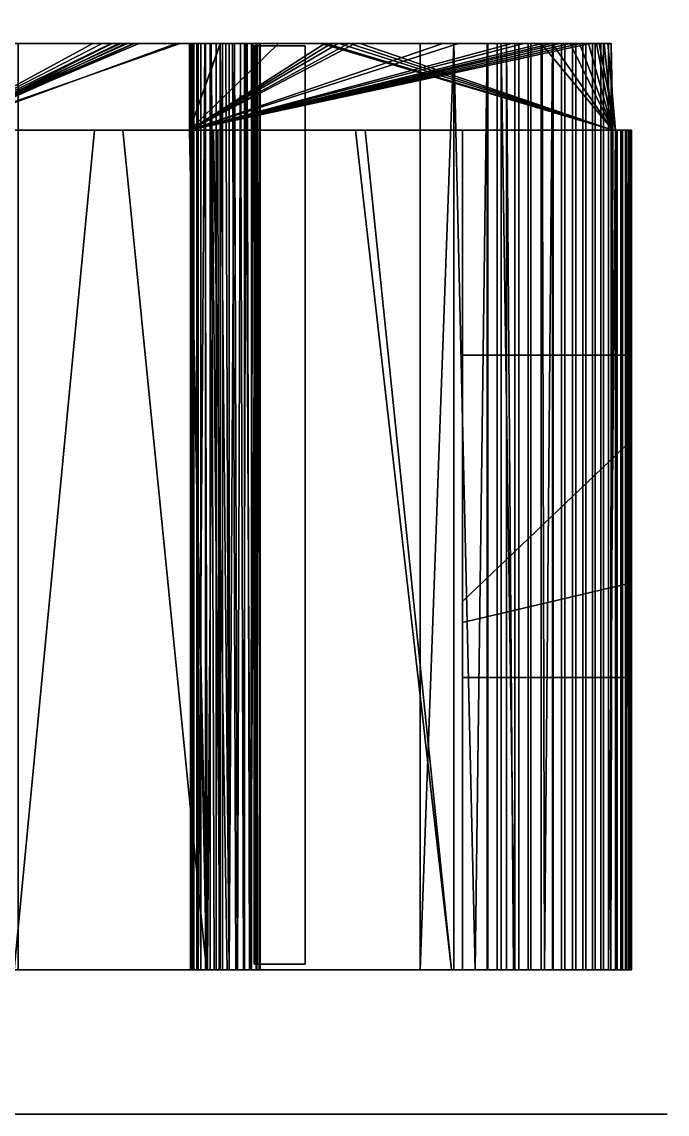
# Model space of a CAD drawing. Extents: x -4 to 3.85, y -0.1 to 4.4.
# Drawn here: x 2.508 to 3.849, y -0.1 to 2.171 of the extents above; entities that cross this region are included whole.
import ezdxf

# ---------------------------------------------------------------- set-up
doc = ezdxf.new("R2010")
doc.units = 0
for name, color, linetype in [('BOOLE-SD', 252, 'CONTINUOUS'), ('MODUL.1', 252, 'CONTINUOUS'), ('W_RFEL', 7, 'CONTINUOUS'), ('W_RFEL.1', 7, 'CONTINUOUS')]:
    doc.layers.add(name, color=color, linetype=linetype)

msp = doc.modelspace()

# ---------------------------------------------------------------- linework, layer by layer
at = {"layer": 'MODUL.1'}
for points in [[(-3.4508, -0.1, 2.35), (3.4492, -0.1, 2.35), (3.4883, -0.1, 2.3481), (3.5264, -0.1, 2.3425), (3.5633, -0.1, 2.3333), (3.5987, -0.1, 2.3208), (3.6326, -0.1, 2.3052), (3.6647, -0.1, 2.2865), (3.6949, -0.1, 2.2651), (3.7229, -0.1, 2.2411), (3.7486, -0.1, 2.2146), (3.7718, -0.1, 2.1858), (3.7923, -0.1, 2.155), (3.8099, -0.1, 2.1223), (3.8246, -0.1, 2.0879), (3.8359, -0.1, 2.052), (3.8439, -0.1, 2.0147), (3.8473, -0.1, 1.9891), (3.8492, -0.1, 1.95), (3.8492, -0.1, -1.95), (3.8473, -0.1, -1.9891), (3.8417, -0.1, -2.0272), (3.8325, -0.1, -2.0641), (3.82, -0.1, -2.0996), (3.8044, -0.1, -2.1334), (3.7857, -0.1, -2.1655), (3.7643, -0.1, -2.1957), (3.7403, -0.1, -2.2237), (3.7138, -0.1, -2.2494), (3.685, -0.1, -2.2726), (3.6542, -0.1, -2.2931), (3.6215, -0.1, -2.3107), (3.5871, -0.1, -2.3254), (3.5511, -0.1, -2.3367), (3.5139, -0.1, -2.3447), (3.4883, -0.1, -2.3481), (3.4492, -0.1, -2.35), (-3.4508, -0.1, -2.35)], [(3.4492, -0.1, -2.35)]]:
    msp.add_polyline3d(points, dxfattribs=at)

# ---------------------------------------------------------------- meshes
at = {"layer": 'BOOLE-SD'}
mesh = msp.add_polyface(dxfattribs=at)
corners = [(0.1681, 0.6648, -2.5), (0.0344, 0.6343, -2.5), (2.4642, 0, -2.5), (0.2868, 0.7334, -2.5), (0.3801, 0.8339, -2.5), (0.4396, 0.9574, -2.5), (0.46, 1.093, -2.5), (0.4396, 1.2286, -2.5), (2.4642, 0, -2.35), (2.4642, 0.2, -2.35), (2.4642, 4.4, -2.5), (2.5, 0.2, -2.2741), (2.5, 2.1263, -2.2741), (2.4809, 2.1263, -2.2741), (2.4658, 0.2, -2.2741), (2.8618, 0.2, -2.2602), (2.8618, 2.1263, -2.2602), (2.48, 1.9462, -1.9989), (2.4734, 0.2, -1.9989), (2.4679, 1.9462, -2.0031), (2.4917, 0.2, -1.9989), (2.6585, 1.9462, -1.9989), (2.8939, 0.2, -1.9989), (2.8561, 1.9462, -1.9989), (2.4646, 0.2, -2.006), (2.1901, 2.1803, -2.25), (2.2457, 2.1803, -2.2006), (2.1815, 0.2, -2.2577), (2.3248, 0.2, -2.1303), (2.3863, 1.9462, -2.0757), (2.1881, 0.2, -2.2518), (2.3183, 2.1803, -2.1361), (2.3358, 2.1803, -2.1205), (2.3358, 1.9462, -2.1205), (2.4511, 0.2, 2.0067), (2.3389, 1.9462, 2.1064), (2.323, 1.9462, 2.1205), (2.175, 0.2, 2.2521), (2.323, 2.1525, 2.1205), (2.1773, 2.3603, 2.25), (2.1773, 3.716, 2.25), (2.4734, 0.2, 1.9875), (2.48, 1.9462, 1.9875), (2.492, 0.2, 1.9875), (2.7175, 1.9462, 1.9875), (2.8918, 0.2, 1.9875), (2.8561, 1.9462, 1.9875), (0.8038, 0, -2.35), (-0.0669, 0, -2.35), (2.9176, 0.2, 1.9875), (2.858, 0.2, 2.2754), (2.8651, 0.2, 2.2515), (2.4642, 0.2, 2.2754), (3.4237, 0.2, 1.9875), (2.8746, 0.2, 2.2342), (2.8936, 0.2, 2.2165), (2.8993, 0.2, 2.2132), (2.9116, 0.2, 2.2083), (2.8656, 0.2, -2.2473), (3.3357, 0.2, -2.2741), (2.8717, 0.2, -2.2355), (2.8798, 0.2, -2.2251), (2.8897, 0.2, -2.2164), (2.9072, 0.2, -2.207), (2.9203, 0.2, -2.2036), (2.9389, 0.2, -2.203), (2.9523, 0.2, -2.2056), (2.858, 2.1263, 2.2754), (2.8631, 2.1263, 2.2579), (2.4809, 2.1263, 2.2754), (2.4642, 0, 2.35), (2.4642, 0, 2.5), (2.4642, 4.4, 2.5), (2.4642, 0.2, 2.35)]
mesh.append_faces([[corners[k] for k in face] for face in [(0, 1, 2, 2), (3, 0, 2, 2), (4, 3, 2, 2), (5, 4, 2, 2), (6, 5, 2, 2), (7, 6, 2, 2), (2, 8, 9, 10), (11, 12, 13, 14), (15, 16, 12, 11), (17, 18, 19, 19), (20, 18, 17, 21), (22, 20, 21, 23), (24, 19, 18, 18), (25, 26, 27, 27), (19, 24, 28, 29), (30, 27, 26, 31), (31, 32, 33, 30), (29, 28, 30, 33), (34, 35, 36, 37), (36, 38, 37, 37), (39, 40, 37, 37), (35, 41, 42, 42), (35, 34, 41, 41), (42, 41, 43, 43), (44, 42, 43, 45), (46, 44, 45, 45), (8, 47, 9, 9), (47, 48, 9, 9), (49, 45, 37, 37), (41, 34, 43, 43), (50, 51, 52, 52), (43, 34, 37, 45), (49, 37, 52, 53), (51, 54, 52, 52), (54, 55, 52, 52), (55, 56, 52, 52), (56, 57, 52, 52), (30, 28, 14, 14), (15, 11, 58, 58), (20, 59, 18, 18), (58, 11, 60, 60), (60, 11, 61, 61), (27, 30, 14, 14), (28, 24, 14, 14), (61, 11, 62, 62), (14, 24, 62, 11), (62, 24, 63, 63), (63, 24, 64, 64), (64, 24, 65, 65), (66, 65, 24, 18), (50, 67, 68, 68), (69, 67, 50, 52), (70, 71, 72, 73)]])
mesh = msp.add_polyface(dxfattribs=at)
corners = [(2.3358, 2.7293, -2.1205), (2.3358, 2.3603, -2.1205), (2.2516, 2.3603, -2.1954), (2.4809, 2.3603, -2.1205), (2.4642, 0, -2.5), (2.4642, 4.4, -2.5), (0.3801, 1.3521, -2.5), (0.4396, 1.2286, -2.5), (2.4642, 0.2, -2.35), (2.4658, 0.2, -2.2741), (2.4642, 4.303, -2.2758), (2.4642, 4.303, -2.35), (2.4809, 3.0092, -2.2741), (2.4809, 2.1263, -2.2741), (2.4809, 3.8921, -2.2741), (2.1815, 0.2, -2.2577), (2.1779, 4.303, -2.2609), (2.1901, 2.3603, -2.25), (2.1901, 2.1803, -2.25), (0.46, 1.093, -2.2612), (2.1178, 4.303, -2.2634), (2.323, 2.1525, 2.1205), (2.3231, 2.1803, 2.1205), (2.1773, 2.1803, 2.25), (2.175, 0.2, 2.2521), (2.1773, 2.3603, 2.25), (2.4893, 2.1263, -2.1205), (2.5, 2.1263, -2.2741), (2.4809, 2.1803, -2.1205), (2.4809, 2.1803, -2.25), (2.4809, 2.3603, -2.25), (2.4809, 2.1803, 2.25), (2.4809, 2.1803, 2.1205), (2.4809, 2.1263, 2.1205), (2.4809, 2.1263, 2.2754), (2.4809, 2.3603, 2.1205), (2.4809, 2.3603, 2.1393), (2.4809, 2.3927, 2.1205), (2.4809, 3.0092, 2.2754), (2.4809, 2.3603, 2.25), (2.3358, 1.9462, -2.1205), (2.8561, 1.9462, -2.1205), (2.3863, 1.9462, -2.0757), (2.4679, 1.9462, -2.0031), (2.6585, 1.9462, -1.9989), (2.48, 1.9462, -1.9989), (2.2457, 2.1803, -2.2006), (2.3183, 2.1803, -2.1361), (2.4193, 2.1803, -2.1205), (2.3358, 2.1803, -2.1205), (2.3091, 2.3603, 2.1329), (2.3237, 2.3603, 2.1205), (2.4642, 0.2, 2.2754), (2.4642, 4.303, 2.2754), (2.4642, 4.303, 2.35), (2.4642, 0.2, 2.35), (2.4642, 4.4, 2.5), (2.8561, 1.9462, 2.1205), (2.323, 1.9462, 2.1205), (2.3389, 1.9462, 2.1064), (2.48, 1.9462, 1.9875), (2.7175, 1.9462, 1.9875), (2.6931, 2.1263, 2.1205), (2.6745, 2.1263, 2.1205), (2.8369, 2.1263, 2.1205), (2.7515, 2.1263, 2.1205), (2.6551, 2.1263, 2.1205), (2.7403, 2.1263, 2.1205), (2.7274, 2.1263, 2.1205), (2.7136, 2.1263, 2.1205), (2.7094, 2.1263, -2.1205), (2.7233, 2.1263, -2.1205), (2.742, 2.1263, -2.1205), (2.6953, 2.1263, -2.1205)]
mesh.append_faces([[corners[k] for k in face] for face in [(0, 1, 2, 2), (1, 0, 3, 3), (4, 5, 6, 7), (8, 9, 10, 11), (12, 9, 13, 13), (14, 9, 12, 12), (15, 16, 17, 18), (19, 20, 16, 15), (21, 22, 23, 24), (24, 23, 25, 25), (26, 13, 27, 27), (13, 26, 28, 29), (12, 13, 29, 30), (31, 32, 33, 34), (35, 36, 37, 37), (38, 36, 39, 39), (34, 38, 39, 31), (40, 41, 42, 42), (43, 42, 44, 44), (45, 43, 44, 44), (31, 23, 22, 22), (22, 32, 31, 31), (18, 29, 46, 46), (47, 46, 29, 29), (48, 29, 28, 28), (49, 47, 29, 48), (3, 30, 17, 1), (2, 1, 17, 17), (50, 25, 39, 36), (36, 35, 51, 50), (39, 25, 23, 31), (17, 30, 29, 18), (52, 53, 38, 34), (54, 53, 52, 55), (56, 54, 55, 55), (57, 58, 59, 59), (57, 59, 60, 61), (21, 58, 33, 33), (22, 21, 33, 32), (62, 63, 58, 58), (64, 65, 58, 58), (33, 58, 66, 66), (65, 67, 58, 58), (66, 58, 63, 63), (67, 68, 58, 58), (62, 58, 69, 69), (35, 37, 51, 51), (49, 48, 40, 40), (70, 71, 40, 40), (48, 28, 26, 40), (71, 72, 40, 40), (70, 40, 73, 73), (26, 73, 40, 40)]])
mesh = msp.add_polyface(dxfattribs=at)
corners = [(2.4893, 2.1263, -2.1205), (2.5, 2.1263, -2.2741), (2.8618, 2.1263, -2.2602), (2.6581, 2.1263, -2.1205), (2.9203, 2.1263, -2.1205), (2.9319, 2.1263, -2.2026), (3.0411, 2.1263, -2.1205), (2.9203, 2.1263, -2.2036), (2.8286, 2.1263, -2.1205), (2.742, 2.1263, -2.1205), (2.8656, 2.1263, -2.2473), (2.6692, 2.1263, -2.1205), (3.211, 2.1263, -2.1205), (2.9963, 2.1263, -2.2432), (3.003, 2.1263, -2.2671), (3.2329, 2.1263, -2.1205), (2.8717, 2.1263, -2.2355), (2.6818, 2.1263, -2.1205), (2.8798, 2.1263, -2.2251), (2.6953, 2.1263, -2.1205), (2.9854, 2.1263, -2.2268), (3.1898, 2.1263, -2.1205), (2.8897, 2.1263, -2.2164), (2.7094, 2.1263, -2.1205), (2.9758, 2.1263, -2.2178), (3.1674, 2.1263, -2.1205), (2.901, 2.1263, -2.2096), (2.7233, 2.1263, -2.1205), (2.9705, 2.1263, -2.2139), (2.9457, 2.1263, -2.204), (3.1403, 2.1263, -2.1205), (3.1302, 2.1263, -2.1205), (2.8561, 2.1263, -2.1205), (2.858, 2.1263, 2.2754), (2.4809, 2.1263, 2.2754), (2.4809, 2.1263, 2.1205), (2.6551, 2.1263, 2.1205), (2.6745, 2.1263, 2.1205), (2.8631, 2.1263, 2.2579), (2.9388, 2.1263, 2.2057), (2.9249, 2.1263, 2.2057), (2.921, 2.1263, 2.1205), (3.1375, 2.1263, 2.1205), (2.8561, 2.1263, 2.1205), (2.8369, 2.1263, 2.1205), (2.8651, 2.1263, 2.2515), (3.0016, 2.1263, 2.2618), (2.9948, 2.1263, 2.2432), (3.2006, 2.1263, 2.1205), (3.2191, 2.1263, 2.1205), (3.3357, 2.1263, 2.2754), (3.0032, 2.1263, 2.2754), (2.6931, 2.1263, 2.1205), (2.8746, 2.1263, 2.2342), (2.9877, 2.1263, 2.2323), (3.1868, 2.1263, 2.1205), (2.8883, 2.1263, 2.2203), (2.7136, 2.1263, 2.1205), (2.9736, 2.1263, 2.2188), (3.165, 2.1263, 2.1205), (2.9624, 2.1263, 2.2122), (3.1506, 2.1263, 2.1205), (2.8993, 2.1263, 2.2132), (2.7274, 2.1263, 2.1205), (2.9499, 2.1263, 2.2077), (2.9116, 2.1263, 2.2083), (2.7403, 2.1263, 2.1205), (2.7515, 2.1263, 2.1205), (2.3863, 1.9462, -2.0757), (2.8561, 1.9462, -2.1205), (2.8561, 1.9462, -1.9989), (2.6585, 1.9462, -1.9989), (2.7175, 1.9462, 1.9875), (2.8561, 1.9462, 1.9875), (2.8561, 1.9462, 2.1205), (2.9152, 1.9462, 1.9875), (2.323, 1.9462, 2.1205), (3.383, 2.1263, 2.1205), (3.4155, 2.1263, 2.1205), (2.3358, 1.9462, -2.1205)]
mesh.append_faces([[corners[k] for k in face] for face in [(0, 1, 2, 3), (4, 5, 6, 6), (7, 5, 8, 9), (2, 10, 11, 3), (12, 13, 14, 15), (10, 16, 17, 11), (17, 16, 18, 19), (20, 13, 12, 21), (19, 18, 22, 23), (24, 20, 21, 25), (23, 22, 26, 27), (28, 24, 25, 25), (29, 28, 25, 30), (27, 26, 7, 9), (5, 29, 30, 31), (5, 4, 32, 32), (8, 5, 32, 32), (6, 5, 31, 31), (33, 34, 35, 36), (37, 38, 33, 36), (39, 40, 41, 42), (43, 41, 40, 40), (43, 40, 44, 44), (37, 45, 38, 38), (46, 47, 48, 49), (50, 51, 46, 46), (52, 53, 45, 37), (48, 47, 54, 55), (56, 53, 52, 57), (55, 54, 58, 59), (59, 58, 60, 61), (62, 56, 57, 63), (61, 60, 64, 42), (65, 62, 63, 66), (42, 64, 39, 39), (40, 65, 66, 67), (44, 40, 67, 67), (68, 69, 70, 71), (72, 73, 74, 74), (73, 75, 74, 74), (74, 43, 44, 76), (57, 76, 63, 63), (43, 74, 41, 41), (59, 61, 74, 74), (41, 74, 42, 42), (55, 59, 74, 74), (77, 48, 74, 74), (78, 77, 74, 74), (48, 55, 74, 74), (61, 42, 74, 74), (69, 79, 8, 32), (8, 79, 9, 9), (69, 32, 4, 4), (4, 6, 69, 69)]])
mesh = msp.add_polyface(dxfattribs=at)
corners = [(2.8656, 0.2, -2.2473), (2.8656, 2.1263, -2.2473), (2.8618, 2.1263, -2.2602), (2.8618, 0.2, -2.2602), (2.8717, 0.2, -2.2355), (2.8717, 2.1263, -2.2355), (2.8798, 0.2, -2.2251), (2.8798, 2.1263, -2.2251), (2.8897, 0.2, -2.2164), (2.8897, 2.1263, -2.2164), (2.9072, 0.2, -2.207), (2.901, 2.1263, -2.2096), (2.9203, 0.2, -2.2036), (2.9203, 2.1263, -2.2036), (2.9389, 0.2, -2.203), (2.9319, 2.1263, -2.2026), (2.9523, 0.2, -2.2056), (2.9457, 2.1263, -2.204), (2.9705, 0.2, -2.2139), (2.9705, 2.1263, -2.2139), (2.9808, 0.2, -2.222), (2.9758, 2.1263, -2.2178), (2.9854, 0.2, -2.2268), (2.9854, 2.1263, -2.2268), (2.9963, 0.2, -2.2432), (2.9963, 2.1263, -2.2432), (3.001, 0.2, -2.2558), (3.003, 2.1263, -2.2671), (3.0033, 0.2, -2.2741), (2.8561, 1.9462, -1.9989), (2.906, 1.9462, -1.9989), (2.8939, 0.2, -1.9989), (2.9346, 0.2, -1.9989), (3.4008, 0.2, -1.9989), (3.201, 1.9462, -1.9989), (2.8918, 0.2, 1.9875), (2.9176, 0.2, 1.9875), (2.9152, 1.9462, 1.9875), (2.8561, 1.9462, 1.9875), (3.0016, 0.2, 2.2618), (3.3357, 0.2, 2.2754), (2.9948, 0.2, 2.2432), (2.9834, 0.2, 2.2274), (3.4237, 0.2, 1.9875), (2.9682, 0.2, 2.2153), (2.9563, 0.2, 2.2097), (2.9388, 0.2, 2.2057), (2.4642, 0.2, 2.2754), (2.9116, 0.2, 2.2083), (2.9249, 0.2, 2.2057), (3.3357, 0.2, -2.2741), (2.4917, 0.2, -1.9989), (2.4734, 0.2, -1.9989), (3.0016, 2.1263, 2.2618), (3.0032, 2.1263, 2.2754), (2.9948, 2.1263, 2.2432), (2.9877, 2.1263, 2.2323), (2.9736, 2.1263, 2.2188), (2.9624, 2.1263, 2.2122), (2.9499, 2.1263, 2.2077), (2.9388, 2.1263, 2.2057), (2.9249, 2.1263, 2.2057), (2.9116, 2.1263, 2.2083), (2.8993, 0.2, 2.2132), (2.8993, 2.1263, 2.2132), (2.8936, 0.2, 2.2165), (2.8883, 2.1263, 2.2203), (2.8746, 0.2, 2.2342), (2.8746, 2.1263, 2.2342), (2.8651, 0.2, 2.2515), (2.8651, 2.1263, 2.2515), (2.858, 0.2, 2.2754), (2.8631, 2.1263, 2.2579)]
mesh.append_faces([[corners[k] for k in face] for face in [(0, 1, 2, 3), (4, 5, 1, 0), (6, 7, 5, 4), (8, 9, 7, 6), (10, 11, 9, 8), (12, 11, 10, 10), (12, 13, 11, 11), (14, 13, 12, 12), (14, 15, 13, 13), (16, 17, 15, 14), (18, 19, 17, 16), (20, 21, 19, 18), (22, 23, 21, 20), (24, 25, 23, 22), (26, 27, 25, 24), (28, 27, 26, 26), (29, 30, 31, 31), (32, 31, 30, 30), (33, 32, 30, 34), (35, 36, 37, 38), (39, 40, 41, 41), (41, 40, 42, 42), (42, 43, 44, 44), (44, 43, 45, 45), (45, 43, 46, 46), (47, 48, 43, 43), (46, 43, 49, 49), (32, 50, 31, 31), (51, 31, 50, 50), (52, 50, 16, 16), (22, 20, 50, 50), (20, 18, 50, 50), (18, 16, 50, 50), (53, 54, 39, 39), (41, 53, 39, 39), (41, 55, 53, 53), (42, 55, 41, 41), (42, 56, 55, 55), (42, 57, 56, 56), (44, 57, 42, 42), (44, 58, 57, 57), (45, 58, 44, 44), (45, 59, 58, 58), (46, 59, 45, 45), (46, 60, 59, 59), (49, 61, 60, 46), (48, 62, 61, 49), (63, 64, 62, 48), (65, 66, 64, 63), (67, 66, 65, 65), (68, 66, 67, 67), (69, 70, 68, 67), (71, 72, 70, 69)]])
mesh = msp.add_polyface(dxfattribs=at)
corners = [(2.8561, 1.9462, -2.1205), (3.7363, 1.9462, -2.1205), (3.7456, 1.9462, -2.1033), (2.8561, 1.9462, -1.9989), (3.5329, 0.2, -2.2684), (3.5329, 2.1263, -2.2684), (3.5044, 2.1263, -2.2726), (3.7651, 1.9462, -2.0505), (3.7711, 0.2, -2.0226), (3.7711, 1.9462, -2.0226), (3.775, 0.2, 1.1438), (3.775, 1.9462, -0.6818), (3.775, 1.9462, -1.0603), (3.775, 0.8079, 0.6307), (3.775, 1.005, 0.6307), (3.775, 1.9462, -0.629), (3.775, 1.9462, 1.0603), (3.775, 1.9462, 0.9639), (3.775, 1.4779, 1.2074), (3.775, 1.4779, 1.3058), (3.775, 1.4779, 1.7249), (3.775, 1.9462, 1.9759), (3.775, 1.9462), (3.775, 1.3014, 0.6307), (3.775, 1.4779, 0.6307), (3.7732, 1.9462, 2.0079), (3.7694, 0.2, 2.0337), (3.7694, 1.9462, 2.0337), (3.7276, 0.2, 2.1372), (3.7276, 2.1263, 2.1372), (3.7258, 2.1263, 2.1205), (3.7415, 1.9462, 2.1132), (3.594, 0.2, 2.251), (3.5894, 2.1263, 2.2529), (3.6112, 2.1263, 2.243), (3.2212, 1.9462, -1.9989), (3.4008, 0.2, -1.9989), (3.201, 1.9462, -1.9989), (3.4237, 1.4779, 0.8639), (3.4237, 1.9462, 1.0603), (3.4237, 1.9462, 1.9875), (3.4237, 1.4779, 1.7249), (3.4237, 1.4779, 0.8329), (3.4237, 1.9462, 1.0179), (3.4237, 1.4779, 0.6307), (3.4237, 0.2, -1.729), (3.4237, 1.9462, 0.6271), (3.4237, 1.9462, -0.9658), (3.4237, 0.2, -1.8927), (3.4237, 1.9462, -1.0043), (3.4237, 1.9462), (3.7565, 1.9462, -2.0775), (3.7736, 1.9462, -2.0034), (3.775, 1.9462, -1.9741), (3.4237, 1.9462, -1.0603), (2.906, 1.9462, -1.9989), (3.4237, 1.9462, -1.9989), (3.4237, 0.9663, 0.6307), (3.515, 2.1263, 2.2729), (3.5408, 2.1263, 2.2683), (3.5408, 0.2, 2.2683), (3.5297, 0.2, 2.2703), (3.4957, 0.2, 2.2748), (3.4957, 2.1263, 2.2748), (3.515, 0.2, 2.2729), (3.4761, 0.2, 2.2754), (3.4761, 2.1263, 2.2754), (3.4059, 2.1263, 2.2754), (3.45, 0.2, 2.2754), (3.3357, 0.2, 2.2754), (3.3357, 2.1263, 2.2754), (3.4059, 0.2, 2.2754), (3.0016, 0.2, 2.2618), (3.0032, 2.1263, 2.2754), (3.7532, 1.9462, 2.0878), (2.8561, 1.9462, 2.1205), (3.7625, 1.9462, 2.0613)]
mesh.append_faces([[corners[k] for k in face] for face in [(0, 1, 2, 3), (4, 5, 6, 6), (7, 8, 9, 9), (10, 11, 12, 12), (13, 14, 15, 15), (15, 11, 10, 13), (16, 17, 18, 19), (16, 19, 20, 21), (22, 23, 24, 24), (17, 22, 24, 18), (15, 14, 23, 22), (25, 26, 27, 27), (28, 29, 30, 31), (32, 33, 34, 34), (35, 36, 37, 37), (38, 39, 40, 41), (42, 43, 39, 38), (43, 42, 44, 44), (45, 46, 43, 44), (47, 48, 49, 49), (50, 48, 47, 47), (2, 51, 3, 3), (52, 53, 54, 54), (12, 54, 53, 53), (9, 52, 54, 54), (55, 3, 7, 7), (9, 54, 56, 7), (51, 7, 3, 3), (37, 55, 7, 7), (56, 35, 7, 7), (7, 35, 37, 37), (22, 50, 49, 49), (24, 23, 57, 44), (44, 42, 24, 24), (19, 18, 38, 38), (42, 38, 18, 24), (20, 19, 38, 41), (12, 11, 54, 54), (58, 59, 60, 61), (62, 63, 58, 64), (65, 66, 63, 62), (67, 66, 65, 68), (69, 70, 67, 71), (72, 73, 70, 69), (11, 15, 54, 54), (15, 22, 49, 54), (46, 50, 22, 17), (43, 46, 17, 17), (43, 17, 16, 39), (39, 16, 21, 21), (74, 31, 75, 75), (74, 75, 76, 76), (39, 21, 25, 25)]])
mesh = msp.add_polyface(dxfattribs=at)
corners = [(3.7326, 2.1263, -2.1205), (3.7183, 2.1263, -2.1205), (3.7169, 2.1263, -2.151), (3.1898, 2.1263, -2.1205), (3.211, 2.1263, -2.1205), (3.7363, 1.9462, -2.1205), (3.6854, 2.1263, -2.1205), (3.7025, 2.1263, -2.1205), (3.6105, 2.1263, -2.1205), (3.6475, 2.1263, -2.1205), (3.667, 2.1263, -2.1205), (3.0411, 2.1263, -2.1205), (3.1302, 2.1263, -2.1205), (2.8561, 1.9462, -2.1205), (3.5874, 2.1263, -2.1205), (3.1403, 2.1263, -2.1205), (3.1674, 2.1263, -2.1205), (3.003, 2.1263, -2.2671), (3.3357, 2.1263, -2.2741), (3.3848, 2.1263, -2.1205), (3.2329, 2.1263, -2.1205), (3.5872, 2.1263, -2.2522), (3.5635, 2.1263, -2.1205), (3.5606, 2.1263, -2.2616), (3.4059, 2.1263, -2.2741), (3.475, 2.1263, -2.2741), (3.5044, 2.1263, -2.2726), (3.5329, 2.1263, -2.2684), (3.5389, 2.1263, -2.1205), (3.4158, 2.1263, -2.1205), (3.6126, 2.1263, -2.2405), (3.6366, 2.1263, -2.2265), (3.6803, 2.1263, -2.1924), (3.6592, 2.1263, -2.2104), (3.6995, 2.1263, -2.1725), (3.5032, 2.1263, 2.1205), (3.515, 2.1263, 2.2729), (3.4957, 2.1263, 2.2748), (3.4479, 2.1263, 2.1205), (3.4059, 2.1263, 2.2754), (3.4155, 2.1263, 2.1205), (3.4761, 2.1263, 2.2754), (3.5515, 2.1263, 2.1205), (3.5894, 2.1263, 2.1205), (3.5894, 2.1263, 2.2529), (3.5659, 2.1263, 2.2616), (3.5408, 2.1263, 2.2683), (3.5262, 2.1263, 2.1205), (3.3357, 2.1263, 2.2754), (3.383, 2.1263, 2.1205), (3.2191, 2.1263, 2.1205), (3.0016, 2.1263, 2.2618), (3.6294, 2.1263, 2.2328), (3.6261, 2.1263, 2.1205), (3.6479, 2.1263, 2.1205), (3.6524, 2.1263, 2.2174), (3.6937, 2.1263, 2.1807), (3.6889, 2.1263, 2.1205), (3.7079, 2.1263, 2.1205), (3.7116, 2.1263, 2.1598), (3.6092, 2.1263, 2.1205), (3.6112, 2.1263, 2.243), (3.6688, 2.1263, 2.1205), (3.6739, 2.1263, 2.2), (3.7258, 2.1263, 2.1205), (3.7276, 2.1263, 2.1372), (3.7732, 1.9462, 2.0079), (3.7694, 1.9462, 2.0337), (3.4237, 1.9462, 1.0603), (3.7625, 1.9462, 2.0613), (3.4237, 1.9462, 1.9875), (2.8561, 1.9462, 2.1205), (2.9152, 1.9462, 1.9875), (3.7415, 1.9462, 2.1132)]
mesh.append_faces([[corners[k] for k in face] for face in [(0, 1, 2, 2), (3, 4, 5, 5), (6, 7, 5, 5), (8, 9, 5, 5), (0, 5, 1, 1), (1, 5, 7, 7), (6, 5, 10, 10), (11, 12, 5, 13), (14, 8, 5, 5), (10, 5, 9, 9), (12, 15, 5, 5), (14, 5, 4, 4), (15, 16, 5, 5), (3, 5, 16, 16), (17, 18, 19, 20), (21, 14, 22, 23), (24, 25, 26, 27), (23, 22, 28, 27), (27, 28, 29, 24), (24, 29, 19, 18), (8, 14, 21, 30), (9, 8, 30, 31), (32, 6, 10, 33), (2, 1, 7, 34), (33, 10, 9, 31), (34, 7, 6, 32), (35, 36, 37, 38), (39, 40, 38, 41), (42, 43, 44, 45), (37, 41, 38, 38), (46, 47, 42, 45), (40, 39, 48, 49), (47, 46, 36, 35), (50, 49, 48, 51), (52, 53, 54, 55), (56, 57, 58, 59), (44, 43, 60, 61), (61, 60, 53, 52), (55, 54, 62, 63), (63, 62, 57, 56), (59, 58, 64, 65), (66, 67, 68, 68), (67, 69, 70, 68), (69, 71, 72, 70), (58, 57, 71, 73), (53, 60, 71, 71), (62, 54, 71, 71), (64, 58, 73, 73), (57, 62, 71, 71), (54, 53, 71, 71), (60, 43, 71, 71), (43, 42, 71, 71), (42, 47, 71, 71), (47, 40, 71, 71)]])
mesh = msp.add_polyface(dxfattribs=at)
corners = [(3.45, 0.2, -2.2741), (3.4059, 2.1263, -2.2741), (3.4059, 0.2, -2.2741), (3.5329, 0.2, -2.2684), (3.5044, 2.1263, -2.2726), (3.5044, 0.2, -2.2726), (3.7651, 1.9462, -2.0505), (3.7651, 0.2, -2.0505), (3.7711, 0.2, -2.0226), (3.775, 0.2, 1.1438), (3.775, 0.2, 1.7082), (3.775, 0.8079, 0.8946), (3.775, 0.8079, 0.6307), (3.775, 0.8079, 1.6572), (3.775, 0.8079, 1.5558), (3.775, 0.2, 1.8719), (3.775, 0.2, 1.9759), (3.775, 0.8079, 1.7249), (3.775, 0.8079, 1.1135), (3.7732, 1.9462, 2.0079), (3.7736, 0.2, 2.0052), (3.7694, 0.2, 2.0337), (3.7415, 1.9462, 2.1132), (3.7415, 0.2, 2.1132), (3.7276, 0.2, 2.1372), (3.594, 0.2, 2.251), (3.6112, 2.1263, 2.243), (3.6112, 0.2, 2.243), (3.6126, 0.2, -2.2405), (3.5872, 0.2, -2.2522), (3.5606, 0.2, -2.2616), (3.6366, 0.2, -2.2265), (3.6592, 0.2, -2.2104), (3.6803, 0.2, -2.1924), (3.7169, 0.2, -2.151), (3.6995, 0.2, -2.1725), (3.4237, 0.2, 1.9875), (3.4237, 0.2, 0.3279), (3.4237, 0.8079, 0.6307), (3.4237, 0.8079, 1.7249), (3.5297, 0.2, 2.2703), (3.5408, 0.2, 2.2683), (3.6524, 0.2, 2.2174), (3.6739, 0.2, 2.2), (3.6937, 0.2, 2.1807), (3.7625, 0.2, 2.0613), (3.5659, 0.2, 2.2616), (3.6294, 0.2, 2.2328), (3.7532, 0.2, 2.0878), (3.7116, 0.2, 2.1598), (3.45, 0.2, 2.2754), (3.4761, 0.2, 2.2754), (3.515, 0.2, 2.2729), (3.4957, 0.2, 2.2748), (3.475, 0.2, -2.2741), (3.7736, 0.2, -2.0034), (3.775, 0.2, -1.9741), (3.3357, 0.2, -2.2741), (2.9346, 0.2, -1.9989), (3.4008, 0.2, -1.9989), (3.4059, 0.2, 2.2754), (3.4237, 0.2, -1.9989), (3.4237, 0.2, -1.729), (3.4237, 0.2, -1.8927), (2.9834, 0.2, 2.2274), (3.3357, 0.2, 2.2754), (3.7565, 0.2, -2.0775), (2.9116, 0.2, 2.2083), (2.9249, 0.2, 2.2057), (3.0033, 0.2, -2.2741), (3.001, 0.2, -2.2558), (2.9963, 0.2, -2.2432), (2.9854, 0.2, -2.2268), (3.7456, 0.2, -2.1033), (3.7323, 0.2, -2.1278)]
mesh.append_faces([[corners[k] for k in face] for face in [(0, 1, 2, 2), (3, 4, 5, 5), (6, 7, 8, 8), (9, 10, 11, 12), (13, 14, 15, 16), (17, 13, 16, 16), (10, 15, 14, 18), (11, 10, 18, 18), (19, 20, 21, 21), (22, 23, 24, 24), (25, 26, 27, 27), (28, 29, 30, 31), (32, 31, 30, 33), (33, 30, 34, 35), (36, 37, 38, 39), (21, 40, 41, 41), (42, 43, 44, 45), (46, 25, 41, 41), (27, 47, 42, 45), (48, 45, 24, 23), (49, 24, 45, 44), (41, 25, 21, 21), (27, 45, 21, 25), (50, 51, 0, 0), (0, 15, 10, 10), (21, 20, 40, 40), (52, 40, 0, 0), (16, 15, 0, 40), (51, 53, 0, 0), (20, 16, 40, 40), (9, 0, 10, 10), (53, 52, 0, 0), (0, 9, 54, 54), (3, 5, 8, 8), (55, 8, 9, 9), (54, 9, 5, 5), (8, 5, 9, 9), (56, 55, 9, 9), (57, 58, 59, 2), (60, 50, 36, 36), (59, 61, 0, 2), (3, 8, 7, 7), (62, 36, 50, 50), (0, 61, 63, 63), (0, 63, 62, 50), (60, 36, 64, 65), (7, 66, 3, 3), (30, 3, 66, 34), (67, 68, 36, 36), (69, 70, 57, 57), (70, 71, 57, 57), (71, 72, 57, 57), (73, 74, 34, 66)]])
mesh = msp.add_polyface(dxfattribs=at)
corners = [(3.7323, 0.2, -2.1278), (3.7326, 2.1263, -2.1205), (3.7169, 2.1263, -2.151), (3.7169, 0.2, -2.151), (3.7363, 1.9462, -2.1205), (3.7456, 0.2, -2.1033), (3.7456, 1.9462, -2.1033), (3.3357, 0.2, -2.2741), (3.3357, 2.1263, -2.2741), (3.003, 2.1263, -2.2671), (3.0033, 0.2, -2.2741), (3.4059, 0.2, -2.2741), (3.4059, 2.1263, -2.2741), (3.45, 0.2, -2.2741), (3.475, 0.2, -2.2741), (3.475, 2.1263, -2.2741), (3.5044, 0.2, -2.2726), (3.5044, 2.1263, -2.2726), (3.5606, 0.2, -2.2616), (3.5606, 2.1263, -2.2616), (3.5329, 2.1263, -2.2684), (3.5329, 0.2, -2.2684), (3.5872, 0.2, -2.2522), (3.5872, 2.1263, -2.2522), (3.6126, 0.2, -2.2405), (3.6126, 2.1263, -2.2405), (3.6366, 0.2, -2.2265), (3.6366, 2.1263, -2.2265), (3.6592, 0.2, -2.2104), (3.6592, 2.1263, -2.2104), (3.6803, 0.2, -2.1924), (3.6803, 2.1263, -2.1924), (3.6995, 0.2, -2.1725), (3.6995, 2.1263, -2.1725), (3.7565, 0.2, -2.0775), (3.7565, 1.9462, -2.0775), (3.7651, 0.2, -2.0505), (3.7651, 1.9462, -2.0505), (3.7711, 1.9462, -2.0226), (3.7711, 0.2, -2.0226), (3.7736, 0.2, -2.0034), (3.7736, 1.9462, -2.0034), (3.775, 0.2, -1.9741), (3.775, 1.9462, -1.9741), (3.775, 0.2, 1.1438), (3.775, 1.9462, -1.0603), (3.775, 0.8079, 1.7249), (3.775, 0.2, 1.9759), (3.775, 1.9462, 1.9759), (3.775, 1.4779, 1.7249), (3.7736, 0.2, 2.0052), (3.7732, 1.9462, 2.0079), (3.7694, 1.9462, 2.0337), (3.7694, 0.2, 2.0337), (3.7625, 0.2, 2.0613), (3.7625, 1.9462, 2.0613), (3.7532, 0.2, 2.0878), (3.7532, 1.9462, 2.0878), (3.7415, 0.2, 2.1132), (3.7415, 1.9462, 2.1132), (3.7116, 0.2, 2.1598), (3.7116, 2.1263, 2.1598), (3.7276, 2.1263, 2.1372), (3.7276, 0.2, 2.1372), (3.6937, 0.2, 2.1807), (3.6937, 2.1263, 2.1807), (3.6739, 0.2, 2.2), (3.6739, 2.1263, 2.2), (3.6524, 0.2, 2.2174), (3.6524, 2.1263, 2.2174), (3.6294, 0.2, 2.2328), (3.6294, 2.1263, 2.2328), (3.6112, 0.2, 2.243), (3.6112, 2.1263, 2.243), (3.4237, 1.9462, -1.9989), (3.4237, 0.2, -1.9989), (3.4008, 0.2, -1.9989), (3.2212, 1.9462, -1.9989), (2.9176, 0.2, 1.9875), (3.4237, 0.2, 1.9875), (3.4237, 1.9462, 1.9875), (2.9152, 1.9462, 1.9875), (3.4237, 0.2, 0.3279), (3.4237, 0.922, 0.6307), (3.4237, 0.8079, 0.6307), (3.4237, 1.4779, 1.7249), (3.4237, 0.8079, 1.7249), (3.4237, 0.9663, 0.6307), (3.4237, 0.2, -1.8927), (3.4237, 1.9462, -1.0603), (3.4237, 1.9462, -1.0043), (3.4237, 0.2, -1.729), (3.4237, 1.4779, 0.6307), (3.4237, 1.9462), (3.4237, 1.9462, 0.6271), (3.775, 0.8079, 0.6307), (3.775, 0.8079, 0.8946), (3.775, 0.8079, 1.6572), (3.775, 0.8079, 1.1135), (3.775, 0.8079, 1.5558), (3.775, 1.005, 0.6307), (3.775, 1.3014, 0.6307), (3.5659, 0.2, 2.2616), (3.5659, 2.1263, 2.2616), (3.5894, 2.1263, 2.2529), (3.594, 0.2, 2.251), (3.5408, 0.2, 2.2683), (3.5408, 2.1263, 2.2683), (3.5297, 0.2, 2.2703), (3.515, 0.2, 2.2729), (3.515, 2.1263, 2.2729), (3.45, 0.2, 2.2754), (3.4059, 0.2, 2.2754), (3.4059, 2.1263, 2.2754)]
mesh.append_faces([[corners[k] for k in face] for face in [(0, 1, 2, 3), (4, 1, 0, 0), (5, 6, 4, 0), (7, 8, 9, 10), (7, 11, 12, 12), (12, 8, 7, 7), (13, 14, 15, 15), (15, 12, 13, 13), (16, 17, 15, 14), (18, 19, 20, 21), (22, 23, 19, 18), (24, 25, 23, 22), (26, 27, 25, 24), (28, 29, 27, 26), (30, 31, 29, 28), (32, 33, 31, 30), (3, 2, 33, 32), (6, 5, 34, 35), (35, 34, 36, 37), (38, 39, 40, 41), (41, 40, 42, 43), (43, 42, 44, 45), (46, 47, 48, 49), (48, 47, 50, 51), (52, 53, 54, 55), (55, 54, 56, 57), (57, 56, 58, 59), (60, 61, 62, 63), (64, 65, 61, 60), (66, 67, 65, 64), (68, 69, 67, 66), (70, 71, 69, 68), (72, 73, 71, 70), (74, 75, 76, 77), (78, 79, 80, 81), (82, 83, 84, 84), (85, 80, 79, 86), (83, 82, 87, 87), (88, 75, 74, 89), (89, 90, 88, 88), (87, 82, 91, 92), (93, 94, 91, 88), (84, 95, 96, 86), (46, 86, 97, 97), (96, 98, 86, 86), (97, 86, 99, 99), (99, 86, 98, 98), (84, 83, 100, 95), (100, 83, 87, 101), (49, 85, 86, 46), (102, 103, 104, 105), (106, 107, 103, 102), (108, 109, 110, 110), (111, 112, 113, 113)]])
at = {"layer": 'W_RFEL'}
mesh = msp.add_polyface(dxfattribs=at)
corners = [(2.9931, 0.2117, -2.3197), (2.9931, 0.2117, -2.2697), (3.097, 0.2117, -2.278), (3.097, 0.2117, -2.2697), (3.097, 2.1215, -2.278), (3.097, 2.1215, -2.2697), (2.9931, 2.1215, -2.3197), (2.9931, 2.1215, -2.1963)]
mesh.append_faces([[corners[k] for k in face] for face in [(0, 1, 3, 2), (2, 3, 5, 4), (4, 5, 7, 6), (6, 7, 1, 0), (1, 7, 5, 3), (6, 0, 2, 4)]])
at = {"layer": 'W_RFEL.1'}
mesh = msp.add_polyface(dxfattribs=at)
corners = [(2.9905, 0.2117, 2.2736), (2.997, 0.2117, 2.3236), (3.097, 0.2117, 2.2736), (3.097, 0.2117, 2.2767), (3.097, 2.1215, 2.2736), (3.097, 2.1215, 2.2767), (2.9905, 2.1215, 2.2055), (2.997, 2.1215, 2.3236)]
mesh.append_faces([[corners[k] for k in face] for face in [(0, 1, 3, 2), (2, 3, 5, 4), (4, 5, 7, 6), (6, 7, 1, 0), (1, 7, 5, 3), (6, 0, 2, 4)]])

doc.saveas('drawing.dxf')
